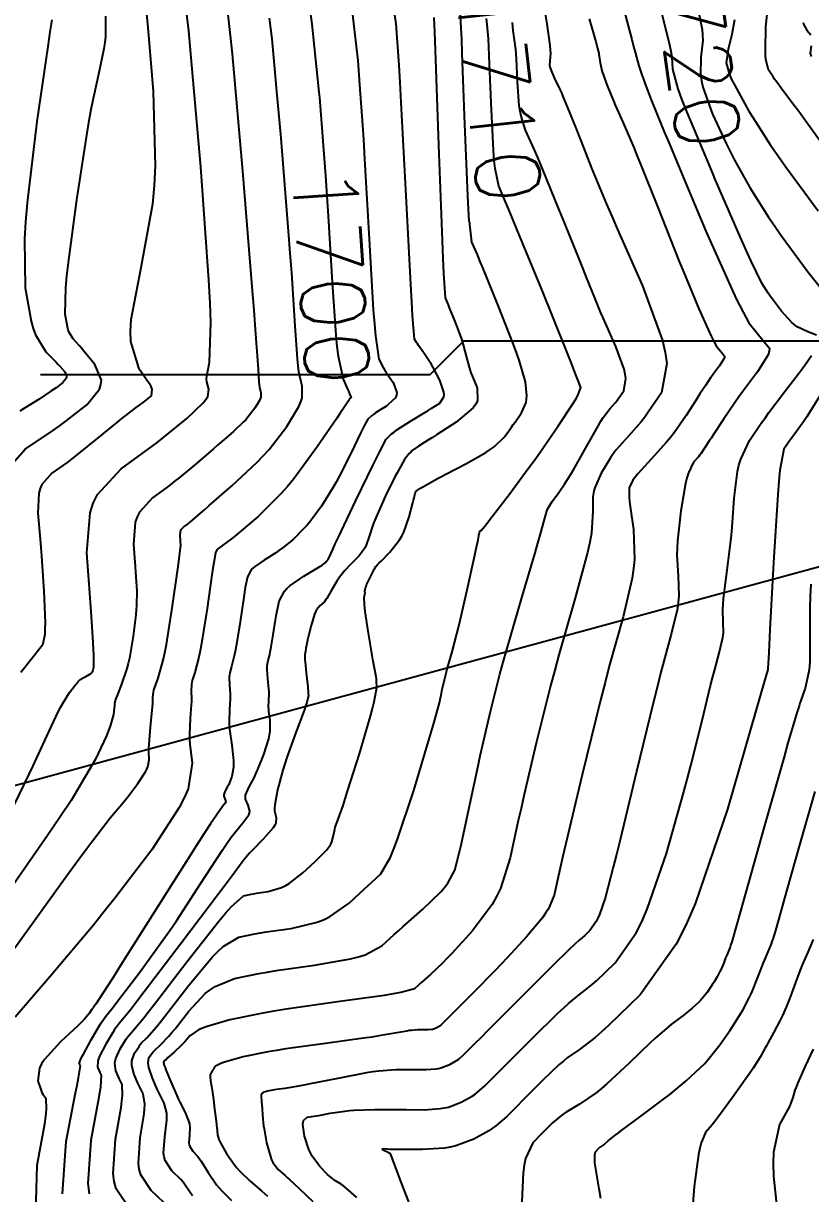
# Model space of a CAD drawing. Header units: metres. Extents: x 837475 to 838479, y 1189012 to 1191015.
# Drawn here: x 837736 to 837782.5, y 1189249 to 1189318.2 of the extents above; entities that cross this region are included whole.
import ezdxf

# ---------------------------------------------------------------- set-up
doc = ezdxf.new("R2010")
doc.units = ezdxf.units.M
doc.header["$LTSCALE"] = 0.3
for name, color, linetype in [('CORREDORVIA', 70, 'Continuous'), ('COTAS 10', 1, 'Continuous'), ('COTAS INT', 252, 'Continuous'), ('DRENAJE', 5, 'Continuous')]:
    doc.layers.add(name, color=color, linetype=linetype)
doc.styles.get("Standard").update_dxf_attribs({"font": 'simplex.shx'})

msp = doc.modelspace()

# ---------------------------------------------------------------- linework, layer by layer
at = {"layer": 'CORREDORVIA'}
msp.add_lwpolyline([(837910.67578, 1191000.96488), (838157.033, 1190996.193), (838237.174, 1190821.339), (838237.001, 1190602.875), (838240.0305, 1190437.1985), (838223.5365, 1190366.2715), (838212.196, 1190288.9195), (838227.642, 1189916.876), (838080.482, 1189451.8445), (837860.4834, 1189307.12351), (837593.19071, 1189234.39948), (837744.4868, 1189686.6093), (837750.277, 1189933.973), (837710.4905, 1190057.959), (837731.595, 1190134.414), (837885.383, 1190229.429), (837983.18356, 1190344.11971), (837817.55386, 1190502.18733), (837798.03286, 1190660.16958), (837963.57418, 1190795.98182)], close=True, dxfattribs=at)
at = {"layer": 'COTAS 10'}
for points in [[(837752.926, 1189319.125), (837753.067, 1189318.115), (837753.48, 1189314.085), (837753.511, 1189313.78), (837753.865, 1189309.14), (837753.949, 1189307.937), (837754.027, 1189306.77), (837754.258, 1189302.848), (837754.475, 1189299.727), (837754.544, 1189299.065), (837754.618, 1189298.489), (837754.918, 1189297.14), (837755.186, 1189296.507), (837755.24, 1189296.383), (837755.284, 1189296.281), (837755.369, 1189296.1), (837755.382, 1189296.067), (837755.381, 1189296.058), (837755.377, 1189296.05), (837755.347, 1189296.021), (837755.311, 1189295.999), (837755.297, 1189295.989), (837755.285, 1189295.978), (837755.273, 1189295.956), (837755.268, 1189295.945), (837755.261, 1189295.931), (837755.229, 1189295.864), (837754.922, 1189295.395), (837754.743, 1189295.128), (837754.523, 1189294.802), (837753.387, 1189293.132), (837751.997, 1189291.252), (837751.617, 1189290.794), (837751.239, 1189290.362), (837749.893, 1189289.03), (837748.762, 1189288.067), (837748.521, 1189287.868), (837748.31, 1189287.699), (837747.81, 1189287.333), (837747.562, 1189287.162), (837747.511, 1189287.115), (837747.468, 1189287.069), (837747.378, 1189286.906), (837747.277, 1189286.299), (837747.227, 1189285.974), (837747.168, 1189285.58), (837746.876, 1189283.588), (837746.551, 1189281.527), (837746.471, 1189281.09), (837746.395, 1189280.71), (837746.158, 1189279.821), (837745.998, 1189279.34), (837745.971, 1189279.218), (837745.951, 1189279.101), (837745.944, 1189278.718), (837745.957, 1189278.259), (837745.952, 1189278.093), (837745.942, 1189277.91), (837745.87, 1189277.112), (837745.83, 1189276.151), (837745.839, 1189275.867), (837745.858, 1189275.574), (837745.999, 1189274.448), (837745.755, 1189272.948), (837745.53, 1189272.419), (837745.236, 1189271.84), (837743.61, 1189269.341), (837741.444, 1189266.495), (837740.811, 1189265.698), (837740.163, 1189264.898), (837737.703, 1189261.973), (837735.543, 1189259.453)], [(837782.852, 1189299.735), (837782.357, 1189299.938), (837781.722, 1189300.236), (837781.551, 1189300.359), (837781.382, 1189300.498), (837780.787, 1189301.145), (837780.258, 1189301.861), (837780.129, 1189302.044), (837780.009, 1189302.22), (837779.641, 1189302.801), (837779.005, 1189304.117), (837778.716, 1189304.757), (837778.378, 1189305.515), (837776.847, 1189309.03), (837776.751, 1189309.248), (837775.203, 1189312.944), (837774.915, 1189313.679), (837774.689, 1189314.289), (837774.382, 1189315.45), (837774.34, 1189316.159), (837774.282, 1189316.484), (837774.203, 1189316.865), (837773.746, 1189318.706)], [(837734.813, 1189291.508), (837736.142, 1189292.995), (837737.748, 1189294.08), (837738.151, 1189294.368), (837738.536, 1189294.65), (837739.774, 1189295.622), (837740.53, 1189296.556), (837740.61, 1189296.814), (837740.635, 1189297.071), (837740.257, 1189297.998), (837739.607, 1189298.793), (837739.46, 1189298.968), (837739.327, 1189299.122), (837738.965, 1189299.516), (837738.73, 1189299.902), (837738.676, 1189300.052), (837738.628, 1189300.221), (837738.496, 1189300.985), (837738.541, 1189302.557), (837738.605, 1189303.235), (837738.691, 1189304.019), (837739.185, 1189307.725), (837739.776, 1189311.55), (837739.923, 1189312.408), (837740.062, 1189313.18), (837740.507, 1189315.242), (837740.808, 1189316.663), (837740.858, 1189317.03), (837740.893, 1189317.386), (837740.898, 1189318.576)], [(837744.328, 1189248.506), (837743.579, 1189249.219), (837742.962, 1189250.151), (837742.873, 1189250.474), (837742.82, 1189250.824), (837742.923, 1189252.324), (837743.154, 1189253.746), (837743.182, 1189254.048), (837743.194, 1189254.31), (837743.106, 1189254.924), (837742.909, 1189255.316), (837742.851, 1189255.438), (837742.793, 1189255.565), (837742.572, 1189256.075), (837742.436, 1189256.6), (837742.432, 1189256.737), (837742.442, 1189256.871), (837742.597, 1189257.327), (837742.859, 1189257.732), (837742.936, 1189257.834), (837743.015, 1189257.931), (837743.319, 1189258.244), (837743.884, 1189258.881), (837744.128, 1189259.183), (837744.411, 1189259.538), (837745.747, 1189261.274), (837747.172, 1189262.991), (837747.511, 1189263.335), (837747.826, 1189263.622), (837748.759, 1189264.184), (837749.705, 1189264.379), (837750.027, 1189264.435), (837750.375, 1189264.491), (837751.85, 1189264.7), (837753.373, 1189265.059), (837753.752, 1189265.209), (837754.112, 1189265.382), (837755.258, 1189266.19), (837756.17, 1189267.034), (837756.383, 1189267.229), (837756.578, 1189267.408), (837757.14, 1189267.912), (837757.71, 1189268.909), (837757.91, 1189269.398), (837758.13, 1189269.978), (837759.076, 1189272.844), (837759.959, 1189275.748), (837760.138, 1189276.352), (837760.288, 1189276.87), (837760.594, 1189278.019), (837760.713, 1189278.584), (837760.746, 1189278.734), (837760.779, 1189278.88), (837760.895, 1189279.383), (837761.035, 1189279.93), (837761.082, 1189280.105), (837761.133, 1189280.289), (837761.35, 1189281.035), (837761.633, 1189282.089), (837761.726, 1189282.467), (837761.825, 1189282.882), (837762.235, 1189284.692), (837762.608, 1189286.396), (837762.684, 1189286.744), (837762.748, 1189287.039), (837762.878, 1189287.657), (837762.922, 1189287.886), (837762.931, 1189287.935), (837762.94, 1189287.979), (837762.961, 1189288.086), (837762.975, 1189288.143), (837762.979, 1189288.154), (837762.983, 1189288.164), (837762.999, 1189288.185), (837763.021, 1189288.197), (837763.029, 1189288.202), (837763.038, 1189288.207), (837763.078, 1189288.227), (837763.355, 1189288.563), (837763.514, 1189288.767), (837763.708, 1189289.019), (837764.706, 1189290.329), (837765.904, 1189291.939), (837766.224, 1189292.381), (837766.539, 1189292.82), (837767.635, 1189294.392), (837768.483, 1189295.685), (837768.641, 1189295.949), (837768.766, 1189296.172), (837768.94, 1189296.638), (837768.561, 1189297.648), (837768.337, 1189298.214), (837768.061, 1189298.904), (837766.636, 1189302.43), (837765.174, 1189306.005), (837764.875, 1189306.726), (837764.623, 1189307.331), (837764.095, 1189308.545), (837763.888, 1189309.574), (837763.838, 1189310.062), (837763.792, 1189310.639), (837763.65, 1189313.458), (837763.542, 1189316.231), (837763.516, 1189316.78), (837763.493, 1189317.234), (837763.423, 1189318.082), (837763.369, 1189318.448)], [(837755.729, 1189248.805), (837755.068, 1189249.37), (837754.923, 1189249.487), (837754.795, 1189249.585), (837754.47, 1189249.797), (837754.196, 1189249.985), (837754.099, 1189250.069), (837753.994, 1189250.166), (837753.542, 1189250.632), (837753.092, 1189251.245), (837752.989, 1189251.435), (837752.895, 1189251.634), (837752.634, 1189252.428), (837752.534, 1189253.118), (837752.543, 1189253.252), (837752.567, 1189253.361), (837752.782, 1189253.551), (837753.185, 1189253.604), (837753.326, 1189253.627), (837753.481, 1189253.655), (837754.148, 1189253.786), (837755.006, 1189253.912), (837755.281, 1189253.937), (837755.572, 1189253.957), (837756.757, 1189253.992), (837757.993, 1189253.995), (837758.63, 1189253.995), (837759.698, 1189253.99), (837760.649, 1189254.053), (837760.891, 1189254.095), (837761.123, 1189254.148), (837761.883, 1189254.429), (837762.522, 1189254.791), (837762.679, 1189254.895), (837762.827, 1189255.001), (837763.286, 1189255.398), (837763.961, 1189256.08), (837764.245, 1189256.365), (837764.57, 1189256.692), (837766.095, 1189258.22), (837767.614, 1189259.71), (837767.935, 1189260.012), (837768.213, 1189260.266), (837768.86, 1189260.785), (837769.407, 1189261.201), (837769.621, 1189261.39), (837769.864, 1189261.61), (837770.968, 1189262.672), (837772.213, 1189264.434), (837772.544, 1189265.095), (837772.87, 1189265.831), (837773.995, 1189269.118), (837774.98, 1189272.62), (837775.217, 1189273.493), (837775.438, 1189274.323), (837776.105, 1189276.97), (837776.607, 1189279.038), (837776.724, 1189279.502), (837776.831, 1189279.92), (837777.136, 1189281.039), (837777.315, 1189281.798), (837777.342, 1189281.99), (837777.36, 1189282.173), (837777.341, 1189282.765), (837777.325, 1189283.541), (837777.344, 1189283.84), (837777.373, 1189284.176), (837777.561, 1189285.694), (837777.783, 1189287.44), (837777.833, 1189287.921), (837777.878, 1189288.4), (837778, 1189290.119), (837778.194, 1189291.681), (837778.284, 1189292.061), (837778.391, 1189292.418), (837778.907, 1189293.518), (837779.602, 1189294.537), (837779.821, 1189294.843), (837780.052, 1189295.16), (837780.98, 1189296.389), (837781.833, 1189297.506), (837782.016, 1189297.752), (837782.175, 1189297.971), (837782.558, 1189298.531)], [(837782.668, 1189257.56), (837782.201, 1189256.558), (837781.742, 1189255.536), (837781.654, 1189255.322), (837781.582, 1189255.138), (837781.46, 1189254.72), (837781.332, 1189254.339), (837781.257, 1189254.178), (837781.163, 1189253.993), (837780.682, 1189253.123), (837780.32, 1189251.491), (837780.303, 1189250.825), (837780.322, 1189250.066), (837780.689, 1189246.552)]]:
    msp.add_lwpolyline(points, dxfattribs=at)
at = {"layer": 'COTAS INT'}
for points in [[(837783.477, 1189310.643), (837782.11, 1189312.528), (837781.811, 1189312.938), (837781.547, 1189313.298), (837780.88, 1189314.193), (837780.482, 1189314.73), (837780.387, 1189314.865), (837780.299, 1189314.993), (837780.035, 1189315.407), (837779.877, 1189316.024), (837779.855, 1189316.28), (837779.843, 1189316.574), (837779.877, 1189317.943), (837780.121, 1189320.336)], [(837738.338, 1189249.025), (837738.549, 1189252.106), (837739.097, 1189254.895), (837739.199, 1189255.431), (837739.28, 1189255.864), (837739.396, 1189256.576), (837739.371, 1189256.625), (837739.364, 1189256.64), (837739.357, 1189256.656), (837739.329, 1189256.719), (837739.421, 1189256.974), (837739.49, 1189257.111), (837739.576, 1189257.277), (837740.043, 1189258.115), (837740.532, 1189258.954), (837740.632, 1189259.121), (837740.718, 1189259.26), (837740.902, 1189259.523), (837741.252, 1189259.954), (837741.442, 1189260.199), (837741.672, 1189260.498), (837742.839, 1189262.03), (837744.272, 1189263.996), (837744.67, 1189264.569), (837745.068, 1189265.153), (837746.508, 1189267.365), (837747.766, 1189269.305), (837748.049, 1189269.719), (837748.304, 1189270.079), (837748.99, 1189270.932), (837749.343, 1189271.399), (837749.387, 1189271.515), (837749.408, 1189271.626), (837749.294, 1189271.981), (837749.141, 1189272.335), (837749.138, 1189272.445), (837749.153, 1189272.561), (837749.349, 1189273.027), (837749.671, 1189273.629), (837749.766, 1189273.832), (837749.863, 1189274.05), (837750.231, 1189274.966), (837750.52, 1189275.895), (837750.566, 1189276.121), (837750.599, 1189276.333), (837750.596, 1189276.988), (837750.527, 1189277.512), (837750.517, 1189277.642), (837750.511, 1189277.765), (837750.522, 1189278.157), (837750.538, 1189278.565), (837750.534, 1189278.698), (837750.527, 1189278.841), (837750.473, 1189279.43), (837750.428, 1189279.992), (837750.427, 1189280.117), (837750.43, 1189280.229), (837750.482, 1189280.521), (837750.578, 1189280.878), (837750.608, 1189281.03), (837750.64, 1189281.206), (837750.771, 1189282.032), (837750.913, 1189282.933), (837750.952, 1189283.155), (837750.992, 1189283.365), (837751.136, 1189284.026), (837751.446, 1189284.608), (837751.591, 1189284.769), (837751.76, 1189284.93), (837752.585, 1189285.508), (837753.386, 1189285.981), (837753.541, 1189286.075), (837753.667, 1189286.153), (837753.878, 1189286.3), (837753.901, 1189286.339), (837753.913, 1189286.357), (837753.936, 1189286.385), (837753.959, 1189286.41), (837753.966, 1189286.417), (837753.972, 1189286.424), (837753.997, 1189286.449), (837754.019, 1189286.477), (837754.024, 1189286.487), (837754.029, 1189286.496), (837754.042, 1189286.535), (837754.295, 1189287.081), (837754.45, 1189287.41), (837754.642, 1189287.815), (837755.645, 1189289.924), (837756.679, 1189292.074), (837756.891, 1189292.506), (837757.071, 1189292.868), (837757.451, 1189293.586), (837757.775, 1189293.906), (837757.919, 1189294.017), (837758.088, 1189294.137), (837758.893, 1189294.653), (837759.743, 1189295.17), (837759.939, 1189295.29), (837760.118, 1189295.401), (837760.622, 1189295.721), (837760.861, 1189296.086), (837760.872, 1189296.225), (837760.86, 1189296.38), (837760.617, 1189297.078), (837760.227, 1189297.82), (837760.122, 1189298.003), (837760.019, 1189298.177), (837759.654, 1189298.722), (837759.356, 1189299.136), (837759.294, 1189299.226), (837759.242, 1189299.307), (837759.127, 1189299.509), (837759.016, 1189300.887), (837758.966, 1189301.709), (837758.908, 1189302.722), (837758.628, 1189307.97), (837758.335, 1189313.478), (837758.269, 1189314.655), (837758.21, 1189315.681), (837758.049, 1189318.13), (837757.779, 1189319.882)], [(837766.73, 1189319.43), (837766.939, 1189318.122), (837767.117, 1189316.847), (837767.141, 1189316.589), (837767.155, 1189316.373), (837767.115, 1189315.938), (837767.089, 1189315.683), (837767.111, 1189315.581), (837767.146, 1189315.464), (837767.377, 1189314.928), (837767.701, 1189314.248), (837767.795, 1189314.041), (837767.89, 1189313.826), (837768.245, 1189312.98), (837768.673, 1189311.916), (837768.813, 1189311.563), (837768.963, 1189311.185), (837769.584, 1189309.608), (837770.46, 1189307.482), (837770.77, 1189306.757), (837771.111, 1189305.973), (837772.586, 1189302.652), (837773.773, 1189299.429), (837773.932, 1189298.707), (837774.017, 1189298.059), (837773.71, 1189296.335), (837772.93, 1189295.184), (837772.716, 1189294.898), (837772.503, 1189294.626), (837771.744, 1189293.76), (837771.04, 1189292.955), (837770.863, 1189292.722), (837770.692, 1189292.484), (837770.14, 1189291.587), (837769.76, 1189290.679), (837769.699, 1189290.434), (837769.656, 1189290.192), (837769.659, 1189289.341), (837769.572, 1189288.037), (837769.473, 1189287.51), (837769.34, 1189286.91), (837768.589, 1189284.139), (837767.653, 1189280.864), (837767.405, 1189279.946), (837767.161, 1189279.022), (837766.318, 1189275.644), (837765.588, 1189272.53), (837765.415, 1189271.774), (837765.255, 1189271.063), (837764.783, 1189268.875), (837764.201, 1189267.06), (837763.972, 1189266.584), (837763.714, 1189266.119), (837762.535, 1189264.535), (837761.324, 1189263.225), (837761.045, 1189262.933), (837760.791, 1189262.672), (837760.077, 1189261.984), (837759.594, 1189261.557), (837759.486, 1189261.46), (837759.389, 1189261.373), (837759.129, 1189261.137), (837758.316, 1189260.91), (837757.87, 1189260.829), (837757.328, 1189260.74), (837754.573, 1189260.352), (837751.542, 1189259.922), (837750.827, 1189259.806), (837750.165, 1189259.692), (837748.221, 1189259.291), (837746.888, 1189258.91), (837746.612, 1189258.809), (837746.376, 1189258.709), (837745.858, 1189258.361), (837745.561, 1189258.007), (837745.463, 1189257.903), (837745.359, 1189257.797), (837744.93, 1189257.392), (837744.547, 1189257.045), (837744.472, 1189256.975), (837744.41, 1189256.917), (837744.3, 1189256.802), (837744.352, 1189256.601), (837744.394, 1189256.488), (837744.446, 1189256.35), (837744.733, 1189255.645), (837745.083, 1189254.838), (837745.176, 1189254.636), (837745.267, 1189254.443), (837745.58, 1189253.823), (837745.803, 1189253.274), (837745.837, 1189253.126), (837745.859, 1189252.98), (837745.838, 1189252.469), (837745.808, 1189252.023), (837745.824, 1189251.919), (837745.85, 1189251.823), (837746.033, 1189251.547), (837746.327, 1189251.217), (837746.423, 1189251.087), (837746.526, 1189250.941), (837746.949, 1189250.276), (837747.442, 1189249.552), (837747.589, 1189249.369), (837747.74, 1189249.193), (837748.321, 1189248.622)], [(837748.057, 1189319.008), (837748.202, 1189317.782), (837748.355, 1189316.348), (837748.973, 1189309.431), (837749.521, 1189302.6), (837749.63, 1189301.22), (837749.719, 1189300.062), (837749.887, 1189297.726), (837749.941, 1189296.972), (837749.958, 1189296.811), (837749.976, 1189296.671), (837750.052, 1189296.339), (837750.048, 1189296.078), (837750.017, 1189295.984), (837749.972, 1189295.879), (837749.701, 1189295.42), (837749.291, 1189294.892), (837749.159, 1189294.745), (837749.018, 1189294.596), (837748.441, 1189294.054), (837747.726, 1189293.435), (837747.498, 1189293.238), (837747.257, 1189293.03), (837746.277, 1189292.184), (837745.227, 1189291.311), (837744.941, 1189291.085), (837744.658, 1189290.866), (837743.654, 1189290.131), (837742.88, 1189289.29), (837742.742, 1189289.003), (837742.638, 1189288.693), (837742.537, 1189287.379), (837742.636, 1189286.065), (837742.659, 1189285.754), (837742.678, 1189285.467), (837742.73, 1189284.621), (837742.72, 1189283.788), (837742.7, 1189283.509), (837742.674, 1189283.209), (837742.518, 1189281.95), (837742.29, 1189280.667), (837742.217, 1189280.351), (837742.141, 1189280.053), (837741.833, 1189279.121), (837741.565, 1189278.451), (837741.515, 1189278.319), (837741.474, 1189278.209), (837741.414, 1189278.006), (837741.409, 1189277.872), (837741.404, 1189277.805), (837741.396, 1189277.727), (837741.356, 1189277.338), (837741.163, 1189276.646), (837741.059, 1189276.377), (837740.933, 1189276.074), (837740.296, 1189274.696), (837738.844, 1189272.255), (837738.204, 1189271.28), (837737.461, 1189270.177), (837733.917, 1189265.113)], [(837735.443, 1189271.896), (837736.368, 1189273.812), (837736.6, 1189274.299), (837736.822, 1189274.768), (837737.534, 1189276.305), (837738.114, 1189277.523), (837738.252, 1189277.791), (837738.38, 1189278.028), (837738.759, 1189278.634), (837739.029, 1189278.983), (837739.087, 1189279.058), (837739.139, 1189279.124), (837739.269, 1189279.286), (837739.39, 1189279.394), (837739.437, 1189279.425), (837739.489, 1189279.458), (837739.724, 1189279.584), (837739.951, 1189279.711), (837739.998, 1189279.743), (837740.037, 1189279.775), (837740.124, 1189279.883), (837740.161, 1189279.986), (837740.169, 1189280.016), (837740.176, 1189280.045), (837740.197, 1189280.153), (837740.197, 1189280.487), (837740.191, 1189280.658), (837740.183, 1189280.865), (837740.134, 1189281.896), (837740.04, 1189283.424), (837740.004, 1189283.943), (837739.964, 1189284.504), (837739.784, 1189286.879), (837739.967, 1189289.251), (837740.155, 1189289.811), (837740.404, 1189290.329), (837741.802, 1189291.85), (837743.484, 1189293.063), (837743.912, 1189293.387), (837744.324, 1189293.706), (837745.677, 1189294.815), (837746.637, 1189295.736), (837746.801, 1189295.937), (837746.92, 1189296.114), (837746.986, 1189296.557), (837746.856, 1189296.975), (837746.853, 1189297.136), (837746.864, 1189297.317), (837747.023, 1189298.137), (837747.097, 1189300.484), (837747.055, 1189301.627), (837746.986, 1189302.985), (837746.508, 1189309.674), (837745.927, 1189316.36), (837745.791, 1189317.715), (837745.667, 1189318.856)], [(837743.295, 1189318.7), (837743.372, 1189317.929), (837743.703, 1189314.125), (837743.818, 1189309.73), (837743.759, 1189308.586), (837743.661, 1189307.473), (837742.976, 1189303.718), (837742.382, 1189300.652), (837742.34, 1189299.974), (837742.352, 1189299.371), (837742.837, 1189297.807), (837743.456, 1189296.896), (837743.553, 1189296.704), (837743.617, 1189296.537), (837743.576, 1189296.15), (837743.284, 1189295.912), (837743.189, 1189295.84), (837743.088, 1189295.764), (837742.675, 1189295.468), (837742.052, 1189294.998), (837741.82, 1189294.814), (837741.561, 1189294.605), (837740.408, 1189293.654), (837739.191, 1189292.666), (837738.891, 1189292.433), (837738.608, 1189292.219), (837737.72, 1189291.593), (837737.117, 1189290.919), (837737.014, 1189290.674), (837736.937, 1189290.403), (837736.891, 1189289.215), (837737.024, 1189287.686), (837737.062, 1189287.2), (837737.099, 1189286.687), (837737.236, 1189284.61), (837737.309, 1189282.752), (837737.306, 1189282.377), (837737.293, 1189282.063), (837737.163, 1189281.433), (837736.849, 1189281.041), (837736.72, 1189280.876), (837736.573, 1189280.687), (837735.889, 1189279.803)], [(837755.423, 1189318.998), (837755.78, 1189315.955), (837755.905, 1189314.247), (837756.038, 1189312.411), (837756.109, 1189311.296), (837756.181, 1189310.124), (837756.443, 1189305.409), (837756.691, 1189301.225), (837756.755, 1189300.387), (837756.817, 1189299.688), (837757.022, 1189298.324), (837757.267, 1189297.835), (837757.354, 1189297.687), (837757.438, 1189297.554), (837757.449, 1189297.535), (837757.859, 1189296.941), (837758.081, 1189296.346), (837758.057, 1189296.192), (837757.996, 1189296.043), (837757.566, 1189295.64), (837757.465, 1189295.546), (837757.044, 1189295.282), (837756.827, 1189295.145), (837756.698, 1189295.057), (837756.589, 1189294.979), (837756.368, 1189294.782), (837756.162, 1189294.391), (837756.063, 1189294.191), (837755.946, 1189293.952), (837755.372, 1189292.757), (837754.683, 1189291.394), (837754.493, 1189291.049), (837754.304, 1189290.719), (837753.628, 1189289.642), (837752.962, 1189288.741), (837752.78, 1189288.521), (837752.599, 1189288.314), (837751.954, 1189287.676), (837751.305, 1189287.152), (837751.122, 1189287.017), (837750.937, 1189286.887), (837750.256, 1189286.455), (837749.683, 1189286.058), (837749.566, 1189285.951), (837749.466, 1189285.844), (837749.257, 1189285.466), (837749.134, 1189284.832), (837749.09, 1189284.564), (837749.04, 1189284.256), (837748.823, 1189282.81), (837748.595, 1189281.366), (837748.539, 1189281.06), (837748.486, 1189280.794), (837748.32, 1189280.171), (837748.214, 1189279.784), (837748.199, 1189279.667), (837748.19, 1189279.546), (837748.208, 1189279.074), (837748.242, 1189278.55), (837748.243, 1189278.396), (837748.24, 1189278.237), (837748.196, 1189277.634), (837748.175, 1189276.929), (837748.186, 1189276.707), (837748.204, 1189276.473), (837748.33, 1189275.53), (837748.436, 1189274.623), (837748.442, 1189274.412), (837748.438, 1189274.218), (837748.337, 1189273.661), (837748.177, 1189273.261), (837748.134, 1189273.166), (837748.093, 1189273.078), (837747.952, 1189272.815), (837747.867, 1189272.611), (837747.86, 1189272.561), (837747.862, 1189272.512), (837747.928, 1189272.358), (837747.978, 1189272.203), (837747.969, 1189272.155), (837747.95, 1189272.104), (837747.796, 1189271.9), (837747.082, 1189270.869), (837746.709, 1189270.297), (837746.26, 1189269.6), (837744.008, 1189266.048), (837741.769, 1189262.499), (837741.328, 1189261.804), (837740.965, 1189261.234), (837740.304, 1189260.218), (837740.179, 1189260.053), (837740.154, 1189260.021), (837740.134, 1189259.995), (837740.097, 1189259.949), (837740.068, 1189259.905), (837740.053, 1189259.88), (837739.945, 1189259.694), (837739.615, 1189259.317), (837739.446, 1189259.148), (837739.243, 1189258.95), (837738.228, 1189257.999), (837737.272, 1189256.953), (837737.106, 1189256.695), (837736.982, 1189256.452), (837736.89, 1189255.686), (837737.076, 1189255.121), (837737.127, 1189255.003), (837737.177, 1189254.901), (837737.358, 1189254.675), (837737.385, 1189253.993), (837737.339, 1189253.605), (837737.27, 1189253.13), (837736.826, 1189250.695), (837736.746, 1189247.93)], [(837742.352, 1189248.056), (837741.519, 1189249.315), (837741.398, 1189249.751), (837741.326, 1189250.225), (837741.465, 1189252.251), (837741.802, 1189254.129), (837741.854, 1189254.509), (837741.889, 1189254.828), (837741.869, 1189255.475), (837741.729, 1189255.752), (837741.689, 1189255.838), (837741.647, 1189255.929), (837741.491, 1189256.289), (837741.431, 1189256.725), (837741.451, 1189256.862), (837741.487, 1189257.007), (837741.745, 1189257.59), (837742.083, 1189258.139), (837742.168, 1189258.263), (837742.25, 1189258.374), (837742.513, 1189258.67), (837743.147, 1189259.424), (837743.461, 1189259.823), (837743.836, 1189260.304), (837745.691, 1189262.73), (837747.57, 1189265.132), (837747.96, 1189265.598), (837748.294, 1189265.978), (837749.029, 1189266.63), (837749.476, 1189266.723), (837749.628, 1189266.749), (837749.792, 1189266.775), (837750.488, 1189266.874), (837751.275, 1189267.106), (837751.496, 1189267.216), (837751.719, 1189267.347), (837752.535, 1189267.984), (837753.252, 1189268.657), (837753.413, 1189268.809), (837753.556, 1189268.947), (837753.936, 1189269.323), (837754.163, 1189269.624), (837754.211, 1189269.715), (837754.252, 1189269.81), (837754.345, 1189270.179), (837754.416, 1189270.565), (837754.444, 1189270.67), (837754.475, 1189270.775), (837754.616, 1189271.146), (837754.907, 1189271.961), (837755.033, 1189272.345), (837755.178, 1189272.798), (837755.869, 1189275.007), (837756.526, 1189277.224), (837756.651, 1189277.682), (837756.751, 1189278.072), (837756.907, 1189278.919), (837756.885, 1189279.328), (837756.873, 1189279.441), (837756.858, 1189279.555), (837756.783, 1189279.969), (837756.665, 1189280.573), (837756.624, 1189280.807), (837756.579, 1189281.07), (837756.383, 1189282.26), (837756.214, 1189283.406), (837756.186, 1189283.64), (837756.166, 1189283.838), (837756.161, 1189284.255), (837756.195, 1189284.423), (837756.201, 1189284.464), (837756.204, 1189284.503), (837756.2, 1189284.625), (837756.235, 1189284.811), (837756.264, 1189284.891), (837756.3, 1189284.982), (837756.499, 1189285.414), (837756.703, 1189285.827), (837756.743, 1189285.907), (837756.776, 1189285.971), (837756.832, 1189286.079), (837756.966, 1189286.214), (837757.047, 1189286.296), (837757.148, 1189286.397), (837757.671, 1189286.923), (837758.241, 1189287.64), (837758.371, 1189287.862), (837758.489, 1189288.094), (837758.814, 1189289.013), (837759.019, 1189289.825), (837759.061, 1189289.988), (837759.096, 1189290.125), (837759.172, 1189290.399), (837759.2, 1189290.48), (837759.205, 1189290.496), (837759.209, 1189290.509), (837759.217, 1189290.532), (837759.31, 1189290.591), (837759.369, 1189290.627), (837759.443, 1189290.671), (837759.826, 1189290.903), (837760.473, 1189291.268), (837760.713, 1189291.396), (837760.979, 1189291.536), (837762.158, 1189292.142), (837763.327, 1189292.802), (837763.587, 1189292.977), (837763.82, 1189293.148), (837764.429, 1189293.737), (837764.846, 1189294.298), (837764.958, 1189294.452), (837765.067, 1189294.605), (837765.449, 1189295.153), (837765.711, 1189295.762), (837765.745, 1189295.954), (837765.763, 1189296.156), (837765.686, 1189296.971), (837765.325, 1189298.2), (837765.163, 1189298.663), (837764.974, 1189299.18), (837764.069, 1189301.49), (837763.172, 1189303.682), (837762.989, 1189304.124), (837762.835, 1189304.495), (837762.511, 1189305.239), (837762.364, 1189306.461), (837762.362, 1189306.477), (837762.318, 1189307.159), (837762.273, 1189307.988), (837762.097, 1189312.209), (837761.943, 1189316.399), (837761.911, 1189317.208), (837761.884, 1189317.866), (837761.824, 1189318.978)], [(837771.436, 1189319.118), (837771.951, 1189317.199), (837772.06, 1189316.794), (837772.155, 1189316.444), (837772.377, 1189315.639), (837772.566, 1189315.059), (837772.64, 1189314.851), (837772.724, 1189314.623), (837773.104, 1189313.628), (837773.439, 1189312.809), (837773.868, 1189311.754), (837774.193, 1189310.971), (837774.567, 1189310.074), (837775.109, 1189308.786), (837776.328, 1189305.883), (837778.125, 1189301.877), (837778.521, 1189301.097), (837778.873, 1189300.46), (837779.779, 1189299.346), (837780.095, 1189298.962), (837780.074, 1189298.784), (837780.007, 1189298.576), (837779.374, 1189297.566), (837778.492, 1189296.396), (837778.268, 1189296.087), (837778.052, 1189295.784), (837777.345, 1189294.742), (837776.781, 1189293.875), (837776.656, 1189293.682), (837776.545, 1189293.51), (837776.254, 1189293.057), (837776.03, 1189292.737), (837775.961, 1189292.648), (837775.888, 1189292.56), (837775.599, 1189292.24), (837775.294, 1189291.604), (837775.212, 1189291.316), (837775.131, 1189290.979), (837774.844, 1189289.359), (837774.651, 1189287.591), (837774.628, 1189287.162), (837774.619, 1189286.758), (837774.695, 1189285.515), (837774.732, 1189284.334), (837774.698, 1189283.969), (837774.644, 1189283.588), (837774.287, 1189282.072), (837773.678, 1189279.84), (837773.464, 1189279.007), (837773.232, 1189278.08), (837772.23, 1189273.956), (837771.26, 1189269.931), (837771.047, 1189269.066), (837770.858, 1189268.311), (837770.379, 1189266.486), (837770.046, 1189265.514), (837769.95, 1189265.296), (837769.852, 1189265.1), (837769.483, 1189264.579), (837769.157, 1189264.265), (837769.085, 1189264.2), (837769.022, 1189264.144), (837768.86, 1189264.021), (837768.281, 1189263.479), (837767.955, 1189263.159), (837767.556, 1189262.766), (837765.515, 1189260.731), (837763.448, 1189258.66), (837763.033, 1189258.244), (837762.685, 1189257.895), (837761.998, 1189257.203), (837761.718, 1189256.961), (837761.628, 1189256.897), (837761.533, 1189256.834), (837761.144, 1189256.614), (837760.682, 1189256.443), (837760.541, 1189256.411), (837760.394, 1189256.385), (837759.816, 1189256.347), (837759.167, 1189256.35), (837758.78, 1189256.35), (837758.029, 1189256.348), (837757.025, 1189256.268), (837756.67, 1189256.219), (837756.282, 1189256.158), (837754.598, 1189255.84), (837752.96, 1189255.509), (837752.6, 1189255.44), (837752.281, 1189255.38), (837751.466, 1189255.246), (837750.975, 1189255.176), (837750.86, 1189255.158), (837750.754, 1189255.14), (837750.448, 1189255.077), (837750.242, 1189255.018), (837750.2, 1189255.003), (837750.164, 1189254.988), (837750.087, 1189254.935), (837750.065, 1189254.841), (837750.064, 1189254.799), (837750.064, 1189254.75), (837750.085, 1189254.518), (837750.114, 1189254.223), (837750.121, 1189254.135), (837750.126, 1189254.044), (837750.141, 1189253.693), (837750.186, 1189253.213), (837750.211, 1189253.041), (837750.241, 1189252.852), (837750.395, 1189252.028), (837750.614, 1189251.218), (837750.686, 1189251.038), (837750.762, 1189250.877), (837751.079, 1189250.454), (837751.479, 1189250.103), (837751.608, 1189249.986), (837751.746, 1189249.861), (837752.311, 1189249.341), (837753.118, 1189248.574)], [(837775.831, 1189319.137), (837776.102, 1189317.786), (837776.134, 1189317.454), (837776.147, 1189317.14), (837776.039, 1189316.156), (837776.003, 1189315.115), (837776.062, 1189314.763), (837776.151, 1189314.385), (837776.72, 1189312.793), (837777.521, 1189311.053), (837777.756, 1189310.581), (837777.997, 1189310.113), (837778.472, 1189309.259), (837778.915, 1189308.46), (837780.027, 1189306.705), (837780.391, 1189306.173), (837780.778, 1189305.621), (837782.378, 1189303.459), (837783.843, 1189301.6)], [(837735.532, 1189263.556), (837738.652, 1189267.892), (837739.307, 1189268.789), (837739.873, 1189269.554), (837741.165, 1189271.224), (837741.842, 1189272.03), (837742.02, 1189272.25), (837742.195, 1189272.47), (837742.791, 1189273.253), (837743.239, 1189273.942), (837743.32, 1189274.101), (837743.382, 1189274.247), (837743.449, 1189274.66), (837743.43, 1189275.153), (837743.438, 1189275.349), (837743.451, 1189275.571), (837743.544, 1189276.589), (837743.643, 1189277.583), (837743.66, 1189277.79), (837743.673, 1189277.968), (837743.679, 1189278.362), (837743.713, 1189278.655), (837743.743, 1189278.768), (837743.781, 1189278.895), (837743.995, 1189279.471), (837744.29, 1189280.532), (837744.38, 1189280.965), (837744.473, 1189281.459), (837744.839, 1189283.748), (837745.15, 1189285.932), (837745.209, 1189286.361), (837745.256, 1189286.712), (837745.327, 1189287.346), (837745.317, 1189287.51), (837745.313, 1189287.565), (837745.309, 1189287.625), (837745.289, 1189287.88), (837745.309, 1189288.134), (837745.329, 1189288.194), (837745.356, 1189288.25), (837745.506, 1189288.412), (837745.7, 1189288.555), (837745.755, 1189288.597), (837745.81, 1189288.641), (837746.013, 1189288.81), (837746.497, 1189289.228), (837746.729, 1189289.429), (837747.003, 1189289.667), (837748.348, 1189290.833), (837749.833, 1189292.228), (837750.196, 1189292.61), (837750.537, 1189292.99), (837751.594, 1189294.349), (837751.944, 1189294.942), (837752.291, 1189295.531), (837752.406, 1189295.8), (837752.486, 1189296.044), (837752.495, 1189296.715), (837752.301, 1189297.571), (837752.254, 1189297.932), (837752.209, 1189298.346), (837752.073, 1189300.287), (837751.873, 1189303.416), (837751.79, 1189304.579), (837751.693, 1189305.87), (837751.242, 1189311.606), (837751.024, 1189313.922), (837750.711, 1189317.231), (837750.564, 1189318.454)], [(837737.705, 1189318.37), (837737.601, 1189317.658), (837737.475, 1189316.791), (837736.831, 1189312.366), (837736.245, 1189307.548), (837736.155, 1189306.433), (837736.096, 1189305.414), (837736.145, 1189302.523), (837736.484, 1189300.565), (837736.608, 1189300.133), (837736.745, 1189299.749), (837737.349, 1189298.76), (837737.943, 1189298.166), (837738.073, 1189298.031), (837738.189, 1189297.91), (837738.485, 1189297.576), (837738.587, 1189297.326), (837738.581, 1189297.256), (837738.559, 1189297.187), (837738.355, 1189296.935), (837737.958, 1189296.631), (837737.815, 1189296.53), (837737.657, 1189296.42), (837736.968, 1189295.96), (837736.089, 1189295.417), (837735.812, 1189295.255)], [(837760.275, 1189318.499), (837760.307, 1189317.636), (837760.345, 1189316.566), (837760.545, 1189310.96), (837760.754, 1189305.338), (837760.798, 1189304.256), (837760.837, 1189303.38), (837760.927, 1189301.934), (837761.046, 1189301.659), (837761.103, 1189301.522), (837761.171, 1189301.359), (837761.502, 1189300.55), (837761.851, 1189299.625), (837761.93, 1189299.389), (837762.002, 1189299.161), (837762.198, 1189298.412), (837762.384, 1189297.715), (837762.45, 1189297.521), (837762.521, 1189297.327), (837762.832, 1189296.621), (837762.853, 1189295.88), (837762.742, 1189295.664), (837762.581, 1189295.443), (837761.58, 1189294.606), (837760.432, 1189293.859), (837760.178, 1189293.696), (837759.952, 1189293.552), (837759.368, 1189293.186), (837758.996, 1189292.917), (837758.903, 1189292.832), (837758.815, 1189292.744), (837758.533, 1189292.389), (837758.21, 1189291.828), (837758.095, 1189291.609), (837757.969, 1189291.363), (837757.421, 1189290.243), (837756.895, 1189289.086), (837756.783, 1189288.816), (837756.684, 1189288.568), (837756.448, 1189287.852), (837756.266, 1189287.324), (837756.203, 1189287.194), (837756.133, 1189287.071), (837755.834, 1189286.686), (837755.503, 1189286.349), (837755.413, 1189286.256), (837755.324, 1189286.163), (837755.01, 1189285.829), (837754.703, 1189285.449), (837754.619, 1189285.328), (837754.535, 1189285.199), (837754.233, 1189284.673), (837753.947, 1189284.186), (837753.873, 1189284.082), (837753.801, 1189283.99), (837753.558, 1189283.771), (837753.336, 1189283.508), (837753.276, 1189283.39), (837753.218, 1189283.251), (837753.015, 1189282.586), (837752.85, 1189281.898), (837752.815, 1189281.746), (837752.785, 1189281.61), (837752.718, 1189281.254), (837752.685, 1189281.045), (837752.677, 1189281), (837752.669, 1189280.962), (837752.645, 1189280.871), (837752.646, 1189280.673), (837752.654, 1189280.567), (837752.666, 1189280.438), (837752.738, 1189279.786), (837752.812, 1189279.132), (837752.826, 1189279.001), (837752.836, 1189278.892), (837752.848, 1189278.679), (837752.846, 1189278.601), (837752.847, 1189278.576), (837752.849, 1189278.55), (837752.863, 1189278.446), (837752.762, 1189278.043), (837752.691, 1189277.829), (837752.601, 1189277.571), (837752.124, 1189276.27), (837751.593, 1189274.784), (837751.47, 1189274.41), (837751.358, 1189274.051), (837751.037, 1189272.889), (837750.87, 1189271.994), (837750.854, 1189271.804), (837750.851, 1189271.64), (837750.951, 1189271.253), (837750.946, 1189270.92), (837750.878, 1189270.789), (837750.78, 1189270.641), (837750.185, 1189269.964), (837749.527, 1189269.289), (837749.389, 1189269.141), (837749.271, 1189269.011), (837749.008, 1189268.682), (837748.367, 1189267.807), (837748.012, 1189267.333), (837747.579, 1189266.758), (837745.374, 1189263.843), (837743.164, 1189260.943), (837742.729, 1189260.376), (837742.369, 1189259.913), (837741.708, 1189259.096), (837741.484, 1189258.817), (837741.4, 1189258.692), (837741.307, 1189258.547), (837740.894, 1189257.852), (837740.531, 1189257.142), (837740.47, 1189256.986), (837740.426, 1189256.849), (837740.41, 1189256.504), (837740.502, 1189256.292), (837740.526, 1189256.239), (837740.55, 1189256.188), (837740.633, 1189256.025), (837740.585, 1189255.346), (837740.527, 1189254.97), (837740.449, 1189254.512), (837740.007, 1189252.179), (837739.832, 1189249.625), (837739.923, 1189249.028)], [(837746.024, 1189248.907), (837745.592, 1189249.541), (837745.462, 1189249.704), (837745.328, 1189249.861), (837744.806, 1189250.383), (837744.406, 1189250.987), (837744.348, 1189251.196), (837744.314, 1189251.424), (837744.38, 1189252.396), (837744.507, 1189253.363), (837744.509, 1189253.587), (837744.498, 1189253.792), (837744.343, 1189254.373), (837744.088, 1189254.879), (837744.014, 1189255.037), (837743.938, 1189255.202), (837743.652, 1189255.86), (837743.441, 1189256.475), (837743.413, 1189256.613), (837743.397, 1189256.736), (837743.448, 1189257.065), (837743.634, 1189257.324), (837743.704, 1189257.404), (837743.781, 1189257.488), (837744.125, 1189257.818), (837744.622, 1189258.339), (837744.796, 1189258.543), (837744.986, 1189258.773), (837745.803, 1189259.817), (837746.774, 1189260.85), (837747.062, 1189261.072), (837747.357, 1189261.266), (837748.49, 1189261.737), (837749.935, 1189262.035), (837750.427, 1189262.12), (837750.959, 1189262.206), (837753.211, 1189262.526), (837755.35, 1189262.899), (837755.811, 1189263.019), (837756.214, 1189263.146), (837757.194, 1189263.664), (837757.932, 1189264.338), (837758.183, 1189264.564), (837758.454, 1189264.806), (837759.602, 1189265.823), (837760.673, 1189266.864), (837760.895, 1189267.121), (837761.085, 1189267.365), (837761.505, 1189268.134), (837761.769, 1189269.144), (837761.861, 1189269.54), (837761.962, 1189269.986), (837762.394, 1189272.016), (837762.875, 1189274.294), (837763.007, 1189274.896), (837763.138, 1189275.486), (837763.606, 1189277.513), (837764.17, 1189279.719), (837764.361, 1189280.421), (837764.568, 1189281.163), (837765.441, 1189284.172), (837766.243, 1189286.888), (837766.405, 1189287.446), (837766.54, 1189287.918), (837766.811, 1189288.922), (837766.94, 1189289.35), (837766.986, 1189289.461), (837767.037, 1189289.567), (837767.258, 1189289.922), (837767.522, 1189290.28), (837767.601, 1189290.389), (837767.681, 1189290.502), (837767.989, 1189290.946), (837768.391, 1189291.589), (837768.531, 1189291.827), (837768.683, 1189292.092), (837769.333, 1189293.265), (837769.981, 1189294.409), (837770.131, 1189294.654), (837770.269, 1189294.869), (837770.662, 1189295.39), (837770.976, 1189295.749), (837771.064, 1189295.861), (837771.153, 1189295.979), (837771.476, 1189296.455), (837771.602, 1189297.168), (837771.567, 1189297.436), (837771.502, 1189297.735), (837771.011, 1189299.067), (837770.401, 1189300.441), (837770.26, 1189300.765), (837770.131, 1189301.064), (837769.769, 1189301.943), (837769.287, 1189303.15), (837769.083, 1189303.656), (837768.848, 1189304.237), (837767.745, 1189306.955), (837767.707, 1189307.049), (837766.636, 1189309.655), (837766.397, 1189310.225), (837766.188, 1189310.717), (837765.679, 1189311.85), (837765.414, 1189312.671), (837765.358, 1189312.966), (837765.31, 1189313.29), (837765.203, 1189314.706), (837765.14, 1189316.064), (837765.121, 1189316.352), (837765.101, 1189316.602), (837765.023, 1189317.185), (837764.944, 1189317.723), (837764.924, 1189317.944), (837764.904, 1189318.196)], [(837769.446, 1189318.428), (837769.719, 1189317.469), (837769.776, 1189317.265), (837769.825, 1189317.088), (837769.938, 1189316.673), (837769.999, 1189316.397), (837770.016, 1189316.308), (837770.033, 1189316.214), (837770.096, 1189315.827), (837770.193, 1189315.369), (837770.232, 1189315.229), (837770.276, 1189315.084), (837770.479, 1189314.515), (837770.771, 1189313.804), (837770.871, 1189313.57), (837770.98, 1189313.319), (837771.442, 1189312.278), (837772.067, 1189310.821), (837772.278, 1189310.308), (837772.506, 1189309.748), (837773.466, 1189307.331), (837774.49, 1189304.747), (837774.758, 1189304.082), (837775.02, 1189303.439), (837775.907, 1189301.298), (837776.634, 1189299.676), (837776.794, 1189299.361), (837776.937, 1189299.103), (837777.304, 1189298.652), (837777.431, 1189298.496), (837777.423, 1189298.425), (837777.396, 1189298.34), (837777.139, 1189297.931), (837776.783, 1189297.458), (837776.692, 1189297.333), (837776.604, 1189297.21), (837776.318, 1189296.788), (837775.981, 1189296.266), (837775.862, 1189296.079), (837775.731, 1189295.875), (837775.166, 1189294.985), (837774.46, 1189293.978), (837774.242, 1189293.699), (837774.013, 1189293.42), (837773.102, 1189292.413), (837772.306, 1189291.541), (837772.151, 1189291.348), (837772.023, 1189291.175), (837771.795, 1189290.724), (837771.806, 1189290.155), (837771.829, 1189289.908), (837771.861, 1189289.622), (837772.05, 1189288.266), (837772.105, 1189286.496), (837772.053, 1189285.949), (837771.973, 1189285.377), (837771.438, 1189283.106), (837770.628, 1189280.195), (837770.373, 1189279.22), (837770.106, 1189278.172), (837769.029, 1189273.774), (837768.067, 1189269.717), (837767.871, 1189268.884), (837767.706, 1189268.175), (837767.363, 1189266.663), (837767.028, 1189265.863), (837766.868, 1189265.604), (837766.678, 1189265.329), (837765.747, 1189264.198), (837764.576, 1189262.935), (837764.234, 1189262.576), (837763.886, 1189262.213), (837762.566, 1189260.869), (837761.449, 1189259.75), (837761.046, 1189259.347), (837760.709, 1189259.007), (837760.61, 1189258.922), (837760.578, 1189258.899), (837760.544, 1189258.876), (837760.406, 1189258.798), (837760.242, 1189258.738), (837760.192, 1189258.726), (837760.14, 1189258.717), (837759.935, 1189258.704), (837759.705, 1189258.705), (837759.567, 1189258.705), (837759.3, 1189258.704), (837758.944, 1189258.676), (837758.818, 1189258.658), (837758.681, 1189258.637), (837758.083, 1189258.524), (837757.026, 1189258.345), (837756.598, 1189258.281), (837756.111, 1189258.211), (837753.865, 1189257.909), (837751.521, 1189257.577), (837750.972, 1189257.489), (837750.467, 1189257.403), (837749.004, 1189257.103), (837748.037, 1189256.843), (837747.844, 1189256.781), (837747.683, 1189256.724), (837747.373, 1189256.555), (837747.276, 1189256.416), (837747.249, 1189256.378), (837747.223, 1189256.34), (837747.131, 1189256.205), (837747.069, 1189256.047), (837747.062, 1189255.995), (837747.059, 1189255.938), (837747.085, 1189255.704), (837747.144, 1189255.377), (837747.161, 1189255.262), (837747.18, 1189255.137), (837747.251, 1189254.597), (837747.323, 1189254.026), (837747.341, 1189253.881), (837747.358, 1189253.742), (837747.415, 1189253.285), (837747.457, 1189252.912), (837747.466, 1189252.824), (837747.473, 1189252.744), (837747.487, 1189252.513), (837747.572, 1189252.23), (837747.624, 1189252.117), (837747.688, 1189251.989), (837748.02, 1189251.401), (837748.487, 1189250.734), (837748.636, 1189250.556), (837748.793, 1189250.38), (837749.429, 1189249.77), (837750.092, 1189249.194), (837750.267, 1189249.04), (837750.437, 1189248.888)], [(837778.017, 1189318.356), (837777.866, 1189317.5), (837777.671, 1189316.705), (837777.632, 1189316.517), (837777.599, 1189316.343), (837777.532, 1189315.83), (837777.721, 1189315.135), (837777.849, 1189314.847), (837778.01, 1189314.516), (837778.863, 1189312.974), (837779.258, 1189312.354), (837780.14, 1189310.968), (837780.568, 1189310.345), (837781.029, 1189309.692), (837782.959, 1189307.09)], [(837782.073, 1189318.203), (837782.098, 1189318.104), (837782.284, 1189317.759), (837782.518, 1189317.474)], [(837782.547, 1189316.832), (837782.479, 1189316.392), (837782.543, 1189316.201)], [(837783.161, 1189296.313), (837782.451, 1189295.169), (837782.284, 1189294.911), (837782.13, 1189294.677), (837781.683, 1189294.045), (837781.348, 1189293.601), (837781.264, 1189293.487), (837781.185, 1189293.376), (837780.934, 1189293.008), (837780.704, 1189291.771), (837780.638, 1189291.113), (837780.57, 1189290.317), (837780.319, 1189286.304), (837780.111, 1189282.357), (837780.039, 1189280.996), (837779.988, 1189280.028), (837779.987, 1189280.021), (837779.987, 1189280.009), (837779.986, 1189280.005), (837779.984, 1189280), (837779.984, 1189279.998), (837779.983, 1189279.995), (837779.981, 1189279.985), (837779.616, 1189278.715), (837777.611, 1189271.75), (837775.693, 1189266.149), (837775.139, 1189264.894), (837774.574, 1189263.767), (837772.452, 1189260.766), (837770.57, 1189258.955), (837770.158, 1189258.579), (837769.792, 1189258.258), (837768.861, 1189257.55), (837768.145, 1189257.053), (837767.915, 1189256.864), (837767.671, 1189256.654), (837766.675, 1189255.709), (837765.692, 1189254.723), (837765.457, 1189254.486), (837765.237, 1189254.264), (837764.575, 1189253.594), (837763.935, 1189253.041), (837763.73, 1189252.893), (837763.512, 1189252.748), (837762.621, 1189252.244), (837761.563, 1189251.853), (837761.24, 1189251.78), (837760.903, 1189251.721), (837759.579, 1189251.633), (837758.425, 1189251.641), (837758.197, 1189251.643), (837758.007, 1189251.644), (837757.651, 1189251.645), (837757.539, 1189251.649), (837757.504, 1189251.651), (837757.466, 1189251.654), (837757.315, 1189251.669), (837757.223, 1189251.666), (837757.223, 1189251.657), (837757.233, 1189251.646), (837757.363, 1189251.576), (837757.532, 1189251.497), (837757.567, 1189251.479), (837757.597, 1189251.463), (837757.664, 1189251.421), (837757.785, 1189251.14), (837757.848, 1189250.973), (837757.925, 1189250.768), (837758.313, 1189249.706), (837758.765, 1189248.557)], [(837782.521, 1189285.029), (837782.49, 1189284.297), (837782.469, 1189283.633), (837782.471, 1189281.791), (837782.465, 1189280.494), (837782.44, 1189280.172), (837782.404, 1189279.866), (837782.186, 1189278.896), (837781.94, 1189278.155), (837781.886, 1189277.994), (837781.837, 1189277.852), (837781.714, 1189277.497), (837781.365, 1189276.314), (837781.175, 1189275.651), (837780.944, 1189274.841), (837779.772, 1189270.702), (837778.188, 1189265.088), (837777.854, 1189263.905), (837777.784, 1189263.679), (837777.763, 1189263.618), (837777.741, 1189263.558), (837777.655, 1189263.348), (837777.557, 1189263.118), (837777.528, 1189263.045), (837777.497, 1189262.968), (837777.38, 1189262.658), (837777.245, 1189262.327), (837777.161, 1189262.147), (837776.992, 1189261.829), (837776.792, 1189261.498), (837776.729, 1189261.401), (837776.663, 1189261.301), (837776.396, 1189260.918), (837776.087, 1189260.531), (837775.994, 1189260.429), (837775.897, 1189260.328), (837775.521, 1189259.98), (837775.092, 1189259.63), (837774.963, 1189259.529), (837774.828, 1189259.426), (837774.304, 1189259.035), (837773.581, 1189258.437), (837773.321, 1189258.203), (837773.036, 1189257.939), (837771.792, 1189256.736), (837770.483, 1189255.515), (837770.158, 1189255.238), (837769.848, 1189254.989), (837768.861, 1189254.314), (837768.077, 1189253.839), (837767.896, 1189253.716), (837767.729, 1189253.597), (837767.255, 1189253.198), (837766.852, 1189252.792), (837766.73, 1189252.669), (837766.603, 1189252.541), (837766.108, 1189252.037), (837765.685, 1189251.111), (837765.604, 1189250.716), (837765.539, 1189250.261), (837765.435, 1189248.117)], [(837770.122, 1189248.754), (837770.028, 1189249.315), (837769.948, 1189249.795), (837769.777, 1189250.857), (837769.764, 1189251.315), (837769.783, 1189251.415), (837769.812, 1189251.503), (837769.999, 1189251.722), (837770.237, 1189251.872), (837770.299, 1189251.917), (837770.359, 1189251.964), (837770.561, 1189252.142), (837770.96, 1189252.472), (837771.144, 1189252.613), (837771.361, 1189252.777), (837772.41, 1189253.549), (837773.599, 1189254.433), (837773.903, 1189254.667), (837774.197, 1189254.897), (837775.168, 1189255.688), (837776.02, 1189256.477), (837776.239, 1189256.706), (837776.45, 1189256.938), (837777.151, 1189257.815), (837777.755, 1189258.682), (837777.905, 1189258.908), (837778.048, 1189259.129), (837778.502, 1189259.878), (837778.883, 1189260.599), (837778.98, 1189260.802), (837779.073, 1189261.007), (837779.379, 1189261.758), (837779.646, 1189262.46), (837779.715, 1189262.634), (837779.781, 1189262.799), (837780.002, 1189263.32), (837780.197, 1189263.796), (837780.247, 1189263.932), (837780.295, 1189264.07), (837780.454, 1189264.583), (837780.77, 1189265.705), (837781.091, 1189266.841), (837781.932, 1189269.821), (837782.777, 1189272.79)], [(837782.654, 1189264.034), (837782.35, 1189263.293), (837782.041, 1189262.578), (837781.961, 1189262.383), (837781.882, 1189262.189), (837781.616, 1189261.498), (837781.378, 1189260.861), (837781.316, 1189260.7), (837781.258, 1189260.547), (837781.063, 1189260.05), (837780.844, 1189259.55), (837780.77, 1189259.394), (837780.69, 1189259.23), (837780.35, 1189258.575), (837779.996, 1189257.92), (837779.905, 1189257.756), (837779.819, 1189257.599), (837779.536, 1189257.094), (837779.127, 1189256.451), (837778.962, 1189256.207), (837778.774, 1189255.935), (837777.906, 1189254.711), (837777.041, 1189253.537), (837776.855, 1189253.296), (837776.692, 1189253.09), (837776.298, 1189252.649), (837776.048, 1189252.035), (837775.976, 1189251.72), (837775.903, 1189251.343), (837775.632, 1189249.459), (837775.459, 1189247.163)]]:
    msp.add_lwpolyline(points, dxfattribs=at)
at = {"layer": 'DRENAJE'}
msp.add_polyline3d([(837783.0199, 1189299.38873, 0), (837782.02023, 1189299.38873, 0), (837781.02057, 1189299.38873, 0), (837780.02091, 1189299.38873, 0), (837779.02124, 1189299.38873, 0), (837778.02158, 1189299.38873, 0), (837777.02192, 1189299.38873, 0), (837776.02226, 1189299.38873, 0), (837775.02259, 1189299.38873, 0), (837774.02293, 1189299.38873, 0), (837773.02327, 1189299.38873, 0), (837772.0236, 1189299.38873, 0), (837771.02394, 1189299.38873, 0), (837770.02428, 1189299.38873, 0), (837769.02461, 1189299.38873, 0), (837768.02495, 1189299.38873, 0), (837767.02529, 1189299.38873, 0), (837766.02563, 1189299.38873, 0), (837765.02596, 1189299.38873, 0), (837764.0263, 1189299.38873, 0), (837763.02664, 1189299.38873, 0), (837762.02697, 1189299.38873, 0), (837761.02731, 1189298.38907, 0), (837760.02765, 1189297.38941, 0), (837759.02799, 1189297.38941, 0), (837758.02832, 1189297.38941, 0), (837757.02866, 1189297.38941, 0), (837756.029, 1189297.38941, 0), (837755.02933, 1189297.38941, 0), (837754.02967, 1189297.38941, 0), (837753.03001, 1189297.38941, 0), (837752.03035, 1189297.38941, 0), (837751.03068, 1189297.38941, 0), (837750.03102, 1189297.38941, 0), (837749.03136, 1189297.38941, 0), (837748.03169, 1189297.38941, 0), (837747.03203, 1189297.38941, 0), (837746.03237, 1189297.38941, 0), (837745.0327, 1189297.38941, 0), (837744.03304, 1189297.38941, 0), (837743.03338, 1189297.38941, 0), (837742.03372, 1189297.38941, 0), (837741.03405, 1189297.38941, 0), (837740.03439, 1189297.38941, 0), (837739.03473, 1189297.38941, 0), (837738.03506, 1189297.38941, 0), (837737.0354, 1189297.38941, 0)], dxfattribs=at)

# ---------------------------------------------------------------- texts
at = {"layer": 'COTAS 10', "char_height": 3.799998, "attachment_point": 7}
for s, insert, rotation in [('1720', (837772.911, 1189323.388), 278.0020215), ('1710', (837761.532, 1189320.27), 276.0550242), ('1700', (837751.869, 1189309.628), 273.8554671)]:
    msp.add_mtext(s, dxfattribs=dict(at, insert=insert, rotation=rotation))

doc.saveas('drawing.dxf')
